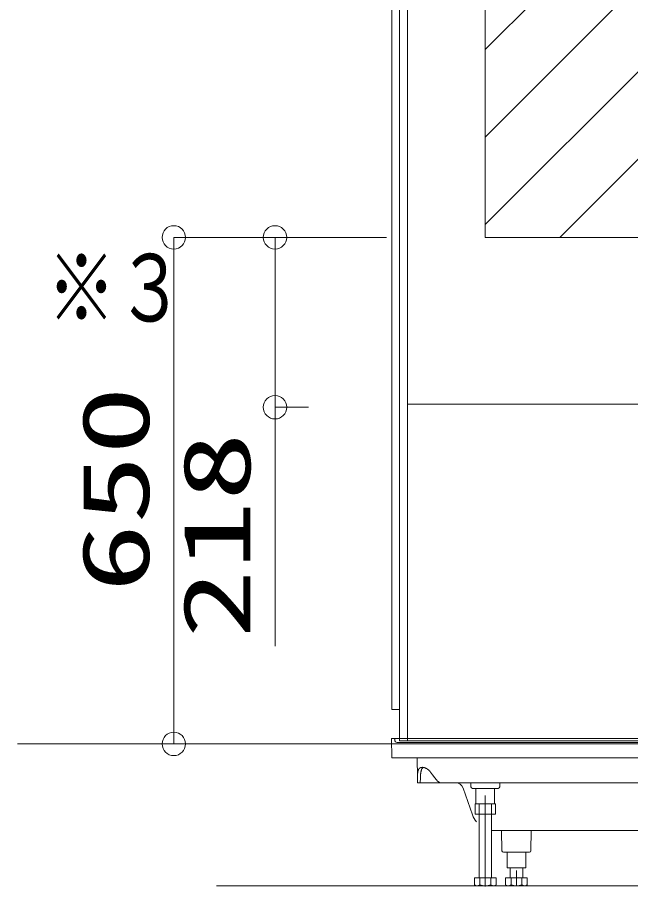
# Model space of a CAD drawing. Units: millimetres on the paper. Extents: x -305 to 305, y -152 to 152.
# Drawn here: x -180.11 to -164.37, y -48.35 to -26.04 of the extents above; entities that cross this region are included whole.
import ezdxf
from ezdxf.enums import TextEntityAlignment as Align

# ---------------------------------------------------------------- set-up
doc = ezdxf.new("R2010")
doc.units = ezdxf.units.MM
doc.linetypes.add('LONG_CHAIN', pattern=[21, 18, -1, 1, -1])
doc.linetypes.add('LONG_DOUBLE_CHAIN', pattern=[21.8, 18, -1, 0.6, -0.6, 0.6, -1])
doc.layers.add('0-0_0', color=7, linetype='Continuous', lineweight=9)
doc.layers.add('0-1_VIEW0002', color=7, linetype='Continuous', lineweight=9)
doc.styles.add('ＭＳ ゴシック', font='')
doc.styles.get('ＭＳ ゴシック').set_extended_font_data('MS Gothic')

# ---------------------------------------------------------------- blocks, each defined once
blk = doc.blocks.new('_ORIGIN')
at = {"layer": '0-0_0'}
blk.add_line((0, 0), (-1, 0), dxfattribs=at)
blk.add_circle((0, 0), 0.5, dxfattribs=at)

msp = doc.modelspace()

# ---------------------------------------------------------------- linework, layer by layer
at = {"layer": '0-0_0'}
for p, q in [((-168.1, -26.867), (-150.1, -8.867)), ((-168.1, -29.113), (-150.1, -11.113)), ((-168.1, -31.358), (-150.1, -13.358)), ((-166.183, -31.686), (-150.1, -15.603))]:
    msp.add_line(p, q, dxfattribs=at)
at = {"layer": '0-1_VIEW0002'}
for p, q in [((-170.5, -43.806), (-170.5, -4.686)), ((-170.3, -44.606), (-170.3, -4.886)), ((-170.1, -44.606), (-170.1, -4.886)), ((-168.1, -31.686), (-168.1, -8.686)), ((-170.64, -31.686), (-176.098, -31.686)), ((-168.1, -31.686), (-150.1, -31.686)), ((-176.098, -32.286), (-176.098, -44.086)), ((-173.499, -32.286), (-173.499, -35.446)), ((-170.1, -35.966), (-146.1, -35.966)), ((-170.3, -43.806), (-170.5, -43.806)), ((-170.505, -44.546), (-170.496, -45.046)), ((-170.505, -44.546), (-145.695, -44.546)), ((-170.424, -44.566), (-170.424, -44.587)), ((-170.3, -44.606), (-145.9, -44.606)), ((-177.719, -44.686), (-176.098, -44.686)), ((-170.364, -44.646), (-158.1, -44.646)), ((-170.496, -45.046), (-170.296, -45.046)), ((-158.1, -45.046), (-170.296, -45.046)), ((-169.852, -45.046), (-169.843, -45.544)), ((-169.505, -45.412), (-169.457, -45.479)), ((-169.842, -45.608), (-169.843, -45.544)), ((-169.841, -45.686), (-169.769, -45.686)), ((-169.769, -45.686), (-169.197, -45.686)), ((-169.767, -45.608), (-169.766, -45.544)), ((-169.405, -45.544), (-169.355, -45.608)), ((-158.1, -45.686), (-169.197, -45.686)), ((-168.472, -45.686), (-168.47, -45.787)), ((-167.727, -45.686), (-167.729, -45.787)), ((-168.428, -46.507), (-168.671, -45.82)), ((-168.43, -45.826), (-168.1, -45.826)), ((-167.769, -45.826), (-168.1, -45.826)), ((-167.86, -46.226), (-167.86, -45.826)), ((-168.36, -46.226), (-168.36, -46.486)), ((-168.26, -46.226), (-168.26, -48.126)), ((-167.94, -46.226), (-167.94, -48.126)), ((-168.36, -46.486), (-167.84, -46.486)), ((-167.937, -46.906), (-160.066, -46.906)), ((-167.674, -47.427), (-167.683, -46.906)), ((-166.92, -46.906), (-166.929, -47.427)), ((-167.594, -47.466), (-167.634, -47.466)), ((-167.342, -47.466), (-167.594, -47.466)), ((-167.54, -47.866), (-167.54, -47.466)), ((-167.262, -47.466), (-167.342, -47.466)), ((-167.009, -47.466), (-167.262, -47.466)), ((-166.969, -47.466), (-167.009, -47.466)), ((-167.46, -47.866), (-167.46, -48.126)), ((-167.14, -47.866), (-167.14, -48.126)), ((-168.377, -48.126), (-168.377, -48.299)), ((-167.822, -48.126), (-168.377, -48.126)), ((-168.238, -48.126), (-168.238, -48.299)), ((-167.961, -48.126), (-167.961, -48.299)), ((-167.822, -48.126), (-167.822, -48.299)), ((-167.577, -48.126), (-167.577, -48.299)), ((-167.022, -48.126), (-167.577, -48.126)), ((-167.438, -48.126), (-167.438, -48.299)), ((-167.161, -48.126), (-167.161, -48.299)), ((-167.022, -48.126), (-167.022, -48.299)), ((-145.699, -48.326), (-175, -48.326)), ((-168.377, -48.299), (-168.33, -48.326)), ((-167.868, -48.326), (-168.328, -48.326)), ((-167.87, -48.326), (-167.822, -48.299)), ((-167.577, -48.299), (-167.53, -48.326)), ((-167.068, -48.326), (-167.528, -48.326)), ((-167.07, -48.326), (-167.022, -48.299))]:
    msp.add_line(p, q, dxfattribs=at)
at = {"layer": '0-1_VIEW0002', "linetype": 'LONG_DOUBLE_CHAIN'}
msp.add_line((-180.114, -44.686), (-137.07, -44.686), dxfattribs=at)
at = {"layer": '0-1_VIEW0002', "linetype": 'LONG_CHAIN'}
for p, q in [((-168.1, -48.348), (-168.1, -46.007)), ((-167.3, -47.938), (-167.3, -48.326))]:
    msp.add_line(p, q, dxfattribs=at)
at = {"layer": '0-1_VIEW0002'}
for points in [[(-172.64, -36.046), (-173.499, -36.046), (-173.499, -42.175)], [(-169.834, -45.412), (-169.835, -45.419), (-169.835, -45.426), (-169.836, -45.432), (-169.837, -45.439), (-169.838, -45.446), (-169.839, -45.453), (-169.839, -45.459), (-169.84, -45.466), (-169.841, -45.473), (-169.841, -45.479), (-169.842, -45.486), (-169.842, -45.493), (-169.842, -45.499), (-169.842, -45.506), (-169.843, -45.512), (-169.843, -45.519), (-169.843, -45.525), (-169.843, -45.531), (-169.843, -45.538), (-169.843, -45.544)], [(-169.781, -45.305), (-169.783, -45.306), (-169.786, -45.308), (-169.788, -45.31), (-169.79, -45.312), (-169.792, -45.313), (-169.794, -45.315), (-169.796, -45.317), (-169.797, -45.319), (-169.799, -45.321), (-169.801, -45.324), (-169.803, -45.326), (-169.804, -45.328), (-169.806, -45.33), (-169.808, -45.333), (-169.809, -45.335), (-169.811, -45.337), (-169.812, -45.34), (-169.813, -45.342), (-169.815, -45.345), (-169.816, -45.348), (-169.817, -45.35), (-169.819, -45.353), (-169.821, -45.358), (-169.822, -45.364), (-169.824, -45.37), (-169.826, -45.375), (-169.827, -45.381), (-169.829, -45.387), (-169.83, -45.393), (-169.831, -45.399), (-169.832, -45.406), (-169.834, -45.412)], [(-169.663, -45.295), (-169.67, -45.293), (-169.673, -45.292), (-169.677, -45.292), (-169.68, -45.291), (-169.683, -45.29), (-169.686, -45.29), (-169.69, -45.289), (-169.693, -45.288), (-169.696, -45.288), (-169.699, -45.288), (-169.702, -45.287), (-169.705, -45.287), (-169.709, -45.287), (-169.712, -45.287), (-169.715, -45.286), (-169.718, -45.286), (-169.721, -45.286), (-169.724, -45.287), (-169.727, -45.287), (-169.73, -45.287), (-169.732, -45.287), (-169.736, -45.288), (-169.739, -45.288), (-169.742, -45.289), (-169.745, -45.289), (-169.747, -45.29), (-169.75, -45.291), (-169.753, -45.291), (-169.756, -45.292), (-169.759, -45.293), (-169.761, -45.294), (-169.764, -45.295), (-169.767, -45.296), (-169.769, -45.298), (-169.772, -45.299), (-169.774, -45.3), (-169.777, -45.302), (-169.779, -45.303), (-169.781, -45.305)], [(-169.754, -45.412), (-169.755, -45.419), (-169.756, -45.425), (-169.757, -45.432), (-169.758, -45.439), (-169.759, -45.446), (-169.76, -45.452), (-169.76, -45.459), (-169.761, -45.466), (-169.762, -45.473), (-169.762, -45.479), (-169.763, -45.486), (-169.763, -45.492), (-169.764, -45.499), (-169.764, -45.505), (-169.765, -45.512), (-169.765, -45.518), (-169.765, -45.525), (-169.766, -45.531), (-169.766, -45.538), (-169.766, -45.544)], [(-169.682, -45.291), (-169.685, -45.293), (-169.688, -45.294), (-169.691, -45.295), (-169.694, -45.297), (-169.697, -45.298), (-169.7, -45.3), (-169.703, -45.301), (-169.705, -45.303), (-169.708, -45.305), (-169.711, -45.307), (-169.714, -45.31), (-169.718, -45.313), (-169.721, -45.317), (-169.724, -45.321), (-169.727, -45.325), (-169.729, -45.329), (-169.732, -45.334), (-169.734, -45.338), (-169.736, -45.343), (-169.738, -45.348), (-169.74, -45.354), (-169.742, -45.36), (-169.744, -45.366), (-169.746, -45.373), (-169.747, -45.379), (-169.749, -45.385), (-169.75, -45.392), (-169.752, -45.399), (-169.753, -45.405), (-169.754, -45.412)], [(-169.505, -45.412), (-169.508, -45.408), (-169.511, -45.404), (-169.515, -45.4), (-169.518, -45.396), (-169.521, -45.392), (-169.524, -45.388), (-169.528, -45.384), (-169.531, -45.38), (-169.534, -45.376), (-169.538, -45.373), (-169.541, -45.37), (-169.544, -45.367), (-169.547, -45.364), (-169.55, -45.361), (-169.553, -45.358), (-169.557, -45.355), (-169.56, -45.352), (-169.563, -45.35), (-169.566, -45.347), (-169.57, -45.345), (-169.573, -45.342), (-169.577, -45.34), (-169.58, -45.337), (-169.583, -45.335), (-169.587, -45.332), (-169.59, -45.33), (-169.594, -45.328), (-169.597, -45.326), (-169.601, -45.324), (-169.604, -45.321), (-169.611, -45.318), (-169.617, -45.314), (-169.624, -45.311), (-169.63, -45.308), (-169.637, -45.305), (-169.644, -45.302), (-169.65, -45.3), (-169.657, -45.297), (-169.663, -45.295)], [(-169.405, -45.544), (-169.41, -45.538), (-169.415, -45.531), (-169.42, -45.525), (-169.426, -45.518), (-169.431, -45.512), (-169.436, -45.505), (-169.441, -45.499), (-169.446, -45.492), (-169.452, -45.486), (-169.457, -45.479)], [(-169.841, -45.686), (-169.841, -45.683), (-169.841, -45.673), (-169.841, -45.657), (-169.841, -45.635), (-169.842, -45.608)], [(-169.767, -45.608), (-169.768, -45.635), (-169.768, -45.657), (-169.768, -45.673), (-169.768, -45.683), (-169.769, -45.686)], [(-167.86, -46.226), (-168.34, -46.226), (-168.34, -45.826)], [(-168.36, -46.226), (-167.84, -46.226), (-167.84, -46.486)], [(-167.54, -47.866), (-167.06, -47.866), (-167.06, -47.466)]]:
    msp.add_lwpolyline(points, dxfattribs=at)
for centre, radius, start, end in [((-170.444, -44.566), 0.02, 1, 90), ((-170.364, -44.586), 0.06, 181, 270), ((-169.197, -45.486), 0.2, 217.5251, 270), ((-168.86, -45.886), 0.2, 19.5024, 90), ((-168.43, -45.786), 0.04, 181, 270), ((-167.769, -45.786), 0.04, 270, 359), ((-167.862, -46.306), 0.6, 199.5025, 219.5986), ((-167.634, -47.426), 0.04, 181, 270), ((-166.969, -47.426), 0.04, 270, 359), ((-168.333, -48.146), 0.18, 271.2052, 301.9385), ((-168.1, -47.96), 0.366, 247.7822, 292.2188), ((-167.866, -48.146), 0.18, 238.0615, 268.7948), ((-167.533, -48.146), 0.18, 271.2052, 301.9385), ((-167.3, -47.96), 0.366, 247.7822, 292.2188), ((-167.066, -48.146), 0.18, 238.0615, 268.7948)]:
    msp.add_arc(centre, radius, start, end, dxfattribs=at)

# ---------------------------------------------------------------- block references
at = {"layer": '0-1_VIEW0002', "xscale": 0.6, "yscale": 0.6}
for p, rotation in [((-176.098, -31.686), 90), ((-173.499, -31.686), 90), ((-173.499, -36.046), 270), ((-176.098, -44.686), 270)]:
    msp.add_blockref('_ORIGIN', p, dxfattribs=dict(at, rotation=rotation))

# ---------------------------------------------------------------- texts
at = {"layer": '0-1_VIEW0002', "style": 'ＭＳ ゴシック', "width": 0.75}
msp.add_text('※３', height=1.73, dxfattribs=at).set_placement((-179.355, -34.362), align=Align.BOTTOM_LEFT)
at = {"layer": '0-1_VIEW0002', "style": 'ＭＳ ゴシック', "width": 1.5}
for s, p in [('650', (-176.214, -40.8)), ('218', (-173.615, -41.982))]:
    msp.add_text(s, height=1.73, rotation=90, dxfattribs=at).set_placement(p, align=Align.BOTTOM_LEFT)

doc.saveas('drawing.dxf')
